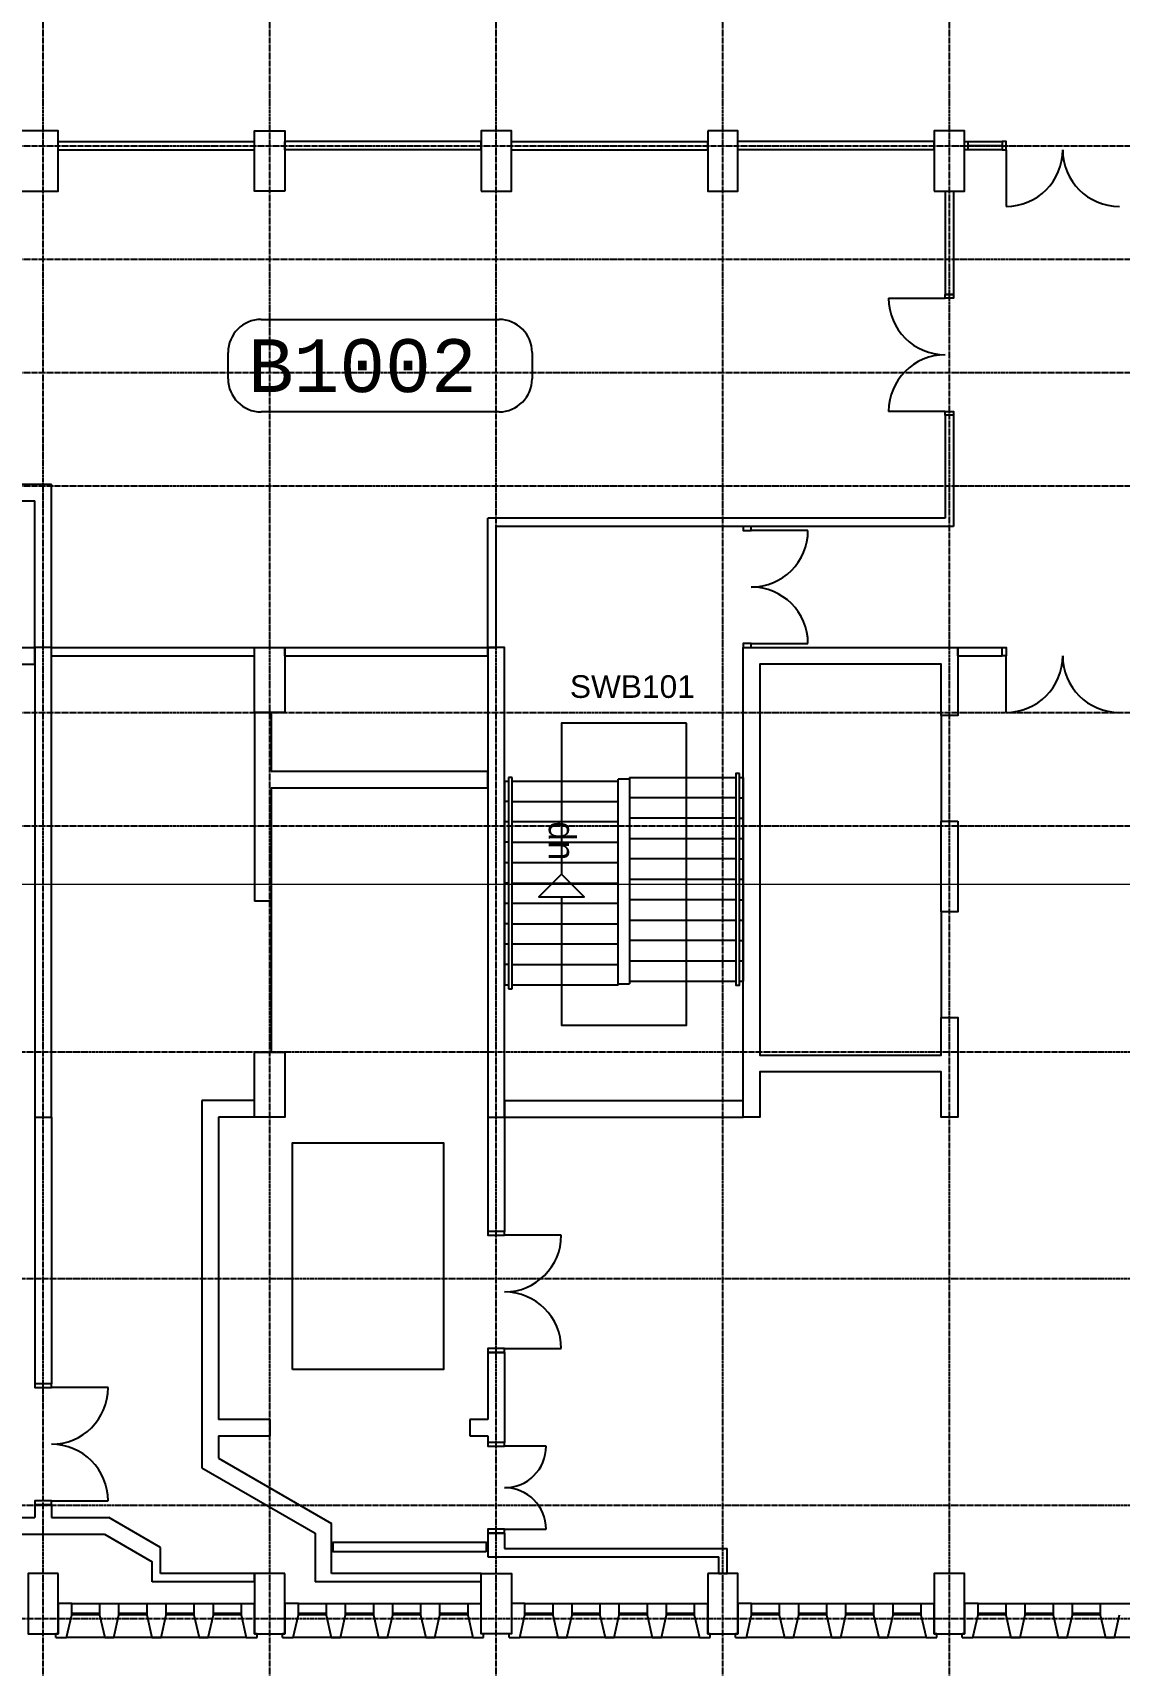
# Model space of a CAD drawing. Header units: millimetres. Extents: x -63292 to 85267, y -25390 to 107538.
# Drawn here: x -14672 to -283, y -10341 to 11276 of the extents above; entities that cross this region are included whole.
import ezdxf

# ---------------------------------------------------------------- set-up
doc = ezdxf.new("R2010")
doc.units = ezdxf.units.MM
doc.linetypes.add('PCENTRE', pattern=[50.8, 31.75, -6.35, 6.35, -6.35])
for name, color, linetype in [('BL', 8, 'Continuous'), ('Boundaries_and_building_grids', 140, 'Continuous'), ('BRICK_WALLS_P4', 1, 'Continuous'), ('COLUMNS_P5', 3, 'Continuous'), ('DR', 8, 'Continuous'), ('LIFTS AND STAIRS', 8, 'Continuous'), ('TEXT', 2, 'Continuous'), ('WA_EXT', 7, 'Continuous'), ('WN', 4, 'Continuous')]:
    doc.layers.add(name, color=color, linetype=linetype)
doc.styles.add('arial', font='arial.ttf')
doc.styles.add('MONOTXT', font='monotxt.shx')

msp = doc.modelspace()

# ---------------------------------------------------------------- linework, layer by layer
at = {"layer": 'BL', "linetype": 'Continuous'}
msp.add_lwpolyline([(-11233, -6424), (-11233, -3424), (-9233, -3424), (-9233, -6424)], close=True, dxfattribs=at)
msp.add_lwpolyline([(-8669, -8837), (-10694, -8837), (-10694, -8709), (-8669, -8709), (-8669, -8837)], dxfattribs=at)
at = {"layer": 'Boundaries_and_building_grids', "color": 140, "linetype": 'PCENTRE', "lineweight": -3}
for p, q in [((-14533, -17978), (-14533, 67826)), ((-11533, -17978), (-11533, 67826)), ((-8533, -17978), (-8533, 67826)), ((-5533, -17978), (-5533, 67826)), ((-2533, -17978), (-2533, 67826)), ((-52891, 9776), (50767, 9776)), ((-52891, 8276), (50767, 8276)), ((-52891, 6776), (50767, 6776)), ((-52891, 5276), (50767, 5276)), ((-52891, 2276), (50767, 2276)), ((-52891, 776), (50767, 776)), ((50767, -2224), (-52891, -2224)), ((50767, -5224), (-52891, -5224)), ((50767, -8224), (-52891, -8224)), ((50767, -9724), (-52891, -9724))]:
    msp.add_line(p, q, dxfattribs=at)
at = {"layer": 'BRICK_WALLS_P4', "linetype": 'Continuous'}
for p, q in [((-14333, 9726), (-14333, 9836)), ((-14333, 9836), (-11733, 9836)), ((-11733, 9726), (-11733, 9836)), ((-11333, 9726), (-11333, 9836)), ((-8733, 9836), (-11333, 9836)), ((-8733, 9726), (-8733, 9836)), ((-8333, 9726), (-8333, 9836)), ((-8333, 9836), (-5733, 9836)), ((-5733, 9726), (-5733, 9836)), ((-5333, 9726), (-5333, 9836)), ((-2733, 9836), (-5333, 9836)), ((-2733, 9726), (-2733, 9836)), ((-14333, 9726), (-11733, 9726)), ((-8733, 9726), (-11333, 9726)), ((-8333, 9726), (-5733, 9726)), ((-2733, 9726), (-5333, 9726)), ((-2588, 9176), (-2478, 9176)), ((-2588, 9176), (-2588, 7811)), ((-2478, 9176), (-2478, 7811)), ((-2478, 7811), (-2588, 7811)), ((-2478, 6211), (-2588, 6211)), ((-2588, 6211), (-2588, 4846)), ((-2478, 6211), (-2478, 4736)), ((-17333, 5296), (-14423, 5296)), ((-14423, 3026), (-14423, 5296)), ((-24533, 5076), (-14643, 5076)), ((-14643, 3136), (-14643, 5076)), ((-2588, 4846), (-8643, 4846)), ((-8643, 3026), (-8643, 4846)), ((-2478, 4736), (-8533, 4736)), ((-8533, 3136), (-8533, 4736)), ((-17333, 3136), (-14643, 3136)), ((-14643, 2916), (-14643, 3136)), ((-14423, 3136), (-11733, 3136)), ((-11733, 3026), (-11733, 3136)), ((-11333, 3026), (-11333, 3136)), ((-11333, 3136), (-8533, 3136)), ((-2423, 3026), (-2423, 3136)), ((-2423, 3136), (-1833, 3136)), ((-1833, 3026), (-1833, 3136)), ((-17333, 2916), (-14643, 2916)), ((-14423, 3026), (-11733, 3026)), ((-11333, 3026), (-8643, 3026)), ((-2423, 3026), (-1833, 3026)), ((-11733, 2276), (-11513, 2276)), ((-11733, 2276), (-11733, -224)), ((-11513, 2276), (-11513, 1496)), ((-11513, 1496), (-8643, 1496)), ((-8643, 1276), (-8643, 1496)), ((-11513, 1276), (-11513, -224)), ((-11513, 1276), (-8643, 1276)), ((-11513, -224), (-11733, -224)), ((-11733, -2864), (-12433, -2864)), ((-12433, -2864), (-12433, -7724)), ((-11733, -3084), (-11733, -2864)), ((-8423, -2864), (-8423, -4597)), ((-8423, -2864), (-5263, -2864)), ((-5263, -3084), (-5263, -2864)), ((-14643, -3084), (-14423, -3084)), ((-14643, -3084), (-14643, -6614)), ((-14423, -3084), (-14423, -6614)), ((-11733, -3084), (-12213, -3084)), ((-12213, -3084), (-12213, -7084)), ((-8643, -3084), (-8643, -4597)), ((-8643, -3084), (-5263, -3084)), ((-8423, -4597), (-8643, -4597)), ((-8643, -6197), (-8643, -7084)), ((-8423, -6197), (-8643, -6197)), ((-8423, -6197), (-8423, -7390)), ((-14423, -6614), (-14643, -6614)), ((-11533, -7084), (-12213, -7084)), ((-11533, -7084), (-11533, -7304)), ((-8643, -7084), (-8883, -7084)), ((-8883, -7084), (-8883, -7304)), ((-12213, -7304), (-12213, -7597)), ((-12213, -7304), (-11533, -7304)), ((-8883, -7304), (-8643, -7304)), ((-8643, -7304), (-8643, -7390)), ((-8423, -7390), (-8643, -7390)), ((-12433, -7724), (-10933, -8590)), ((-12213, -7597), (-10713, -8463)), ((-14643, -8214), (-14643, -8384)), ((-14423, -8214), (-14643, -8214)), ((-14423, -8214), (-14423, -8384)), ((-14933, -8384), (-14643, -8384)), ((-14423, -8384), (-13662, -8384)), ((-12978, -8779), (-13662, -8384)), ((-14933, -8604), (-13721, -8604)), ((-13721, -8604), (-13088, -8970)), ((-10933, -8590), (-10933, -9234)), ((-10713, -9124), (-10713, -8463)), ((-8423, -8590), (-8643, -8590)), ((-8643, -8590), (-8643, -8904)), ((-8423, -8590), (-8423, -8794)), ((-12978, -9124), (-12978, -8779)), ((-8423, -8794), (-5478, -8794)), ((-5478, -9124), (-5478, -8794)), ((-13088, -9234), (-13088, -8970)), ((-8643, -8904), (-5588, -8904)), ((-5588, -9124), (-5588, -8904)), ((-11733, -9234), (-13088, -9234)), ((-11733, -9124), (-12978, -9124)), ((-11733, -9234), (-11733, -9124)), ((-8733, -9234), (-10933, -9234)), ((-8733, -9124), (-10713, -9124)), ((-8733, -9234), (-8733, -9124)), ((-5588, -9124), (-5478, -9124))]:
    msp.add_line(p, q, dxfattribs=at)
at = {"layer": 'COLUMNS_P5', "linetype": 'Continuous'}
for p, q in [((-2643, 2236), (-2643, 836)), ((-2643, -364), (-2643, -1764))]:
    msp.add_line(p, q, dxfattribs=at)
at = {"layer": 'COLUMNS_P5', "linetype": 'Continuous', "lineweight": -3}
for points in [[(-15133, 9476), (-14833, 9476), (-14833, 9176), (-14333, 9176), (-14333, 9976), (-15133, 9976)], [(-11333, 9176), (-11733, 9176), (-11733, 9976), (-11333, 9976)], [(-8733, 9176), (-8333, 9176), (-8333, 9976), (-8733, 9976)], [(-5733, 9976), (-5733, 9176), (-5333, 9176), (-5333, 9976)], [(-2733, 9176), (-2333, 9176), (-2333, 9976), (-2733, 9976)], [(-14423, -3084), (-14423, 3136), (-14643, 3136), (-14643, -3084)], [(-11733, 3136), (-11333, 3136), (-11333, 2276), (-11733, 2276)], [(-8643, 3136), (-8643, -3084), (-8423, -3084), (-8423, 3136)], [(-11333, -2224), (-11333, -3084), (-11733, -3084), (-11733, -2224)], [(-14333, -9124), (-14733, -9124), (-14733, -9924), (-14333, -9924)], [(-11333, -9124), (-11733, -9124), (-11733, -9924), (-11333, -9924)], [(-8733, -9124), (-8333, -9124), (-8333, -9924), (-8733, -9924)], [(-5733, -9124), (-5733, -9924), (-5333, -9924), (-5333, -9124)], [(-2333, -9924), (-2333, -9124), (-2733, -9124), (-2733, -9924)]]:
    msp.add_lwpolyline(points, close=True, dxfattribs=at)
at = {"layer": 'COLUMNS_P5', "linetype": 'Continuous'}
for points in [[(-2643, 2236), (-2643, 2916), (-5043, 2916), (-5043, -2264), (-2643, -2264), (-2643, -1764), (-2423, -1764), (-2423, -3084), (-2643, -3084), (-2643, -2484), (-5043, -2484), (-5043, -3084), (-5263, -3084), (-5263, 3136), (-2423, 3136), (-2423, 2236)], [(-2423, 836), (-2423, -364), (-2643, -364), (-2643, 836)]]:
    msp.add_lwpolyline(points, close=True, dxfattribs=at)
at = {"layer": 'DR', "linetype": 'Continuous'}
for p, q in [((-2283, 9726), (-2283, 9836)), ((-1783, 9726), (-1783, 8976)), ((-3338, 7761), (-2588, 7761)), ((-2588, 6261), (-3338, 6261)), ((-4406, 4686), (-5156, 4686)), ((-5156, 3186), (-4406, 3186)), ((-1783, 2276), (-1783, 3026)), ((-11513, -224), (-11513, -2224)), ((-7673, -4647), (-8423, -4647)), ((-8423, -6147), (-7673, -6147)), ((-13673, -6664), (-14423, -6664)), ((-7873, -7440), (-8423, -7440)), ((-14423, -8164), (-13673, -8164)), ((-8423, -8540), (-7873, -8540))]:
    msp.add_line(p, q, dxfattribs=at)
for points in [[(-1783, 9726), (-1783, 9836), (-1833, 9836), (-1833, 9726), (-1783, 9726)], [(-2588, 7811), (-2478, 7811), (-2478, 7761), (-2588, 7761), (-2588, 7811)], [(-2588, 6261), (-2478, 6261), (-2478, 6211), (-2588, 6211), (-2588, 6261)], [(-5156, 4736), (-5266, 4736), (-5266, 4686), (-5156, 4686), (-5156, 4736)], [(-5156, 3186), (-5266, 3186), (-5266, 3136), (-5156, 3136), (-5156, 3186)], [(-1833, 3026), (-1833, 3136), (-1783, 3136), (-1783, 3026), (-1833, 3026)], [(-8423, -4597), (-8643, -4597), (-8643, -4647), (-8423, -4647), (-8423, -4597)], [(-8423, -6147), (-8643, -6147), (-8643, -6197), (-8423, -6197), (-8423, -6147)], [(-14423, -6614), (-14643, -6614), (-14643, -6664), (-14423, -6664), (-14423, -6614)], [(-8423, -7440), (-8423, -7390), (-8643, -7390), (-8643, -7440), (-8423, -7440)], [(-14423, -8164), (-14643, -8164), (-14643, -8214), (-14423, -8214), (-14423, -8164)], [(-8423, -8590), (-8423, -8540), (-8643, -8540), (-8643, -8590), (-8423, -8590)]]:
    msp.add_lwpolyline(points, dxfattribs=at)
for centre, radius, start, end in [((-1783, 9726), 750, 270, 0), ((-283, 9726), 750, 180, 270), ((-2588, 7761), 750, 180, 270), ((-2588, 6261), 750, 90, 180), ((-5156, 4686), 750, 270, 360), ((-5156, 3186), 750, 360, 90), ((-1783, 3026), 750, 270, 0), ((-283, 3026), 750, 180, 270), ((-8423, -4647), 750, 270, 0), ((-8423, -6147), 750, 0, 90), ((-14423, -6664), 750, 270, 0), ((-14423, -8164), 750, 0, 90), ((-8423, -7440), 550, 270, 0), ((-8423, -8540), 550, 0, 90)]:
    msp.add_arc(centre, radius, start, end, dxfattribs=at)
at = {"layer": 'LIFTS AND STAIRS', "linetype": 'Continuous'}
for p, q in [((-8423, 1366), (-8373, 1366)), ((-8423, 1366), (-8423, -1334)), ((-8323, 1416), (-8373, 1416)), ((-8373, 1416), (-8373, -1384)), ((-8323, -1384), (-8323, 1416)), ((-8323, 1366), (-6918, 1366)), ((-6918, -1334), (-6918, 1391)), ((-6768, 1391), (-6918, 1391)), ((-6768, 1416), (-6768, -1318)), ((-6768, 1416), (-5363, 1416)), ((-5313, 1416), (-5263, 1416)), ((-5263, 1416), (-5263, -1284)), ((-8373, 1096), (-8423, 1096)), ((-8323, 1096), (-6918, 1096)), ((-5363, 1146), (-6768, 1146)), ((-5313, 1146), (-5263, 1146)), ((-5363, 876), (-6768, 876)), ((-5313, 876), (-5263, 876)), ((-8373, 826), (-8423, 826)), ((-6918, 826), (-8323, 826)), ((-8373, 556), (-8423, 556)), ((-8323, 556), (-6918, 556)), ((-6768, 606), (-5363, 606)), ((-5313, 606), (-5263, 606)), ((-8373, 286), (-8423, 286)), ((-6918, 286), (-8323, 286)), ((-5363, 336), (-6768, 336)), ((-5313, 336), (-5263, 336)), ((-8373, 16), (-8423, 16)), ((-8323, 16), (-6918, 16)), ((-6768, 66), (-5363, 66)), ((-5313, 66), (-5263, 66)), ((-5363, -204), (-6768, -204)), ((-5313, -204), (-5263, -204)), ((-8373, -254), (-8423, -254)), ((-6918, -254), (-8323, -254)), ((-8373, -524), (-8423, -524)), ((-8323, -524), (-6918, -524)), ((-6768, -474), (-5363, -474)), ((-5313, -474), (-5263, -474)), ((-8373, -794), (-8423, -794)), ((-6918, -794), (-8323, -794)), ((-5363, -744), (-6768, -744)), ((-5313, -744), (-5263, -744)), ((-8373, -1064), (-8423, -1064)), ((-8323, -1064), (-6918, -1064)), ((-6768, -1014), (-5363, -1014)), ((-5313, -1014), (-5263, -1014)), ((-6768, -1284), (-5363, -1284)), ((-5313, -1284), (-5263, -1284)), ((-8373, -1334), (-8423, -1334)), ((-8373, -1384), (-8323, -1384)), ((-6918, -1334), (-8323, -1334)), ((-6918, -1318), (-6768, -1318))]:
    msp.add_line(p, q, dxfattribs=at)
for points in [[(-7670, -165), (-7670, -1865), (-6015, -1865), (-6015, 2135)], [(-6015, 2135), (-7670, 2135), (-7670, 135)], [(-5313, 1466), (-5363, 1466), (-5363, -1334), (-5313, -1334), (-5313, 1466)], [(-7670, 135), (-7970, -165), (-7370, -165), (-7670, 135)]]:
    msp.add_lwpolyline(points, dxfattribs=at)
at = {"layer": 'TEXT', "linetype": 'Continuous'}
for p, q in [((-11647, 7480), (-8497, 7480)), ((-12084, 6692), (-12084, 7042)), ((-8059, 7042), (-8059, 6692)), ((-8497, 6255), (-11647, 6255))]:
    msp.add_line(p, q, dxfattribs=at)
for centre, start, end in [((-11647, 7042), 90, 180), ((-8497, 7042), 0, 90), ((-11647, 6692), 180, 270), ((-8497, 6692), 270, 0)]:
    msp.add_arc(centre, 437, start, end, dxfattribs=at)
at = {"layer": 'WA_EXT', "linetype": 'Continuous'}
for p, q in [((-14154, -9524), (-14333, -9524)), ((-14222, -9974), (-14154, -9674)), ((-14154, -9674), (-14154, -9524)), ((-13786, -9524), (-13786, -9674)), ((-13786, -9524), (-13529, -9524)), ((-13786, -9674), (-13718, -9974)), ((-13597, -9974), (-13529, -9674)), ((-13529, -9674), (-13529, -9524)), ((-13161, -9524), (-13161, -9674)), ((-13161, -9524), (-12904, -9524)), ((-13161, -9674), (-13093, -9974)), ((-12972, -9974), (-12904, -9674)), ((-12904, -9674), (-12904, -9524)), ((-12536, -9524), (-12536, -9674)), ((-12536, -9524), (-12279, -9524)), ((-12536, -9674), (-12468, -9974)), ((-12347, -9974), (-12279, -9674)), ((-12279, -9674), (-12279, -9524)), ((-11911, -9524), (-11911, -9674)), ((-11911, -9524), (-11733, -9524)), ((-11911, -9674), (-11843, -9974)), ((-11733, -9924), (-11733, -9524)), ((-11154, -9524), (-11333, -9524)), ((-11222, -9974), (-11154, -9674)), ((-11154, -9674), (-11154, -9524)), ((-10786, -9524), (-10786, -9674)), ((-10786, -9524), (-10529, -9524)), ((-10786, -9674), (-10718, -9974)), ((-10597, -9974), (-10529, -9674)), ((-10529, -9674), (-10529, -9524)), ((-10161, -9524), (-10161, -9674)), ((-10161, -9524), (-9904, -9524)), ((-10161, -9674), (-10093, -9974)), ((-9972, -9974), (-9904, -9674)), ((-9904, -9674), (-9904, -9524)), ((-9536, -9524), (-9536, -9674)), ((-9536, -9524), (-9279, -9524)), ((-9536, -9674), (-9468, -9974)), ((-9347, -9974), (-9279, -9674)), ((-9279, -9674), (-9279, -9524)), ((-8911, -9524), (-8911, -9674)), ((-8911, -9524), (-8733, -9524)), ((-8911, -9674), (-8843, -9974)), ((-8733, -9924), (-8733, -9524)), ((-8154, -9524), (-8333, -9524)), ((-8222, -9974), (-8154, -9674)), ((-8154, -9674), (-8154, -9524)), ((-7786, -9524), (-7786, -9674)), ((-7786, -9524), (-7529, -9524)), ((-7786, -9674), (-7718, -9974)), ((-7597, -9974), (-7529, -9674)), ((-7529, -9674), (-7529, -9524)), ((-7161, -9524), (-7161, -9674)), ((-7161, -9524), (-6904, -9524)), ((-7161, -9674), (-7093, -9974)), ((-6972, -9974), (-6904, -9674)), ((-6904, -9674), (-6904, -9524)), ((-6536, -9524), (-6536, -9674)), ((-6536, -9524), (-6279, -9524)), ((-6536, -9674), (-6468, -9974)), ((-6347, -9974), (-6279, -9674)), ((-6279, -9674), (-6279, -9524)), ((-5911, -9524), (-5911, -9674)), ((-5911, -9524), (-5733, -9524)), ((-5911, -9674), (-5843, -9974)), ((-5733, -9924), (-5733, -9524)), ((-5154, -9524), (-5333, -9524)), ((-5222, -9974), (-5154, -9674)), ((-5154, -9674), (-5154, -9524)), ((-4786, -9524), (-4786, -9674)), ((-4786, -9524), (-4529, -9524)), ((-4786, -9674), (-4718, -9974)), ((-4597, -9974), (-4529, -9674)), ((-4529, -9674), (-4529, -9524)), ((-4161, -9524), (-4161, -9674)), ((-4161, -9524), (-3904, -9524)), ((-4161, -9674), (-4093, -9974)), ((-3972, -9974), (-3904, -9674)), ((-3904, -9674), (-3904, -9524)), ((-3536, -9524), (-3536, -9674)), ((-3536, -9524), (-3279, -9524)), ((-3536, -9674), (-3468, -9974)), ((-3347, -9974), (-3279, -9674)), ((-3279, -9674), (-3279, -9524)), ((-2911, -9524), (-2911, -9674)), ((-2911, -9524), (-2733, -9524)), ((-2911, -9674), (-2843, -9974)), ((-2733, -9924), (-2733, -9524)), ((-2154, -9524), (-2333, -9524)), ((-2222, -9974), (-2154, -9674)), ((-2154, -9674), (-2154, -9524)), ((-1786, -9524), (-1786, -9674)), ((-1786, -9524), (-1529, -9524)), ((-1786, -9674), (-1718, -9974)), ((-1597, -9974), (-1529, -9674)), ((-1529, -9674), (-1529, -9524)), ((-1161, -9524), (-1161, -9674)), ((-1161, -9524), (-904, -9524)), ((-1161, -9674), (-1093, -9974)), ((-972, -9974), (-904, -9674)), ((-904, -9674), (-904, -9524)), ((-536, -9524), (-536, -9674)), ((-536, -9524), (-279, -9524)), ((-536, -9674), (-468, -9974)), ((-347, -9974), (-279, -9674)), ((-14364, -9974), (-14364, -9924)), ((-11701, -9924), (-11733, -9924)), ((-11701, -9974), (-11701, -9924)), ((-11364, -9974), (-11364, -9924)), ((-8701, -9924), (-8733, -9924)), ((-8701, -9974), (-8701, -9924)), ((-8364, -9974), (-8364, -9924)), ((-5701, -9924), (-5733, -9924)), ((-5701, -9974), (-5701, -9924)), ((-5364, -9974), (-5364, -9924)), ((-2701, -9924), (-2733, -9924)), ((-2701, -9974), (-2701, -9924)), ((-2364, -9974), (-2364, -9924)), ((-14364, -9974), (-14222, -9974)), ((-13718, -9974), (-13597, -9974)), ((-13093, -9974), (-12972, -9974)), ((-12468, -9974), (-12347, -9974)), ((-11843, -9974), (-11701, -9974)), ((-11364, -9974), (-11222, -9974)), ((-10718, -9974), (-10597, -9974)), ((-10093, -9974), (-9972, -9974)), ((-9468, -9974), (-9347, -9974)), ((-8843, -9974), (-8701, -9974)), ((-8364, -9974), (-8222, -9974)), ((-7718, -9974), (-7597, -9974)), ((-7093, -9974), (-6972, -9974)), ((-6468, -9974), (-6347, -9974)), ((-5843, -9974), (-5701, -9974)), ((-5364, -9974), (-5222, -9974)), ((-4718, -9974), (-4597, -9974)), ((-4093, -9974), (-3972, -9974)), ((-3468, -9974), (-3347, -9974)), ((-2843, -9974), (-2701, -9974)), ((-2364, -9974), (-2222, -9974)), ((-1718, -9974), (-1597, -9974)), ((-1093, -9974), (-972, -9974)), ((-468, -9974), (-347, -9974))]:
    msp.add_line(p, q, dxfattribs=at)
at = {"layer": 'WA_EXT', "color": 3, "linetype": 'Continuous', "lineweight": 0}
msp.add_xline((0, 0), (1, 0), dxfattribs=at)
at = {"layer": 'WA_EXT', "linetype": 'Continuous'}
for points in [[(-14333, -9524), (-14333, -9924), (-14364, -9924)], [(-11333, -9524), (-11333, -9924), (-11364, -9924)], [(-8333, -9524), (-8333, -9924), (-8364, -9924)], [(-5333, -9524), (-5333, -9924), (-5364, -9924)], [(-2333, -9524), (-2333, -9924), (-2364, -9924)]]:
    msp.add_lwpolyline(points, dxfattribs=at)
at = {"layer": 'WN', "linetype": 'Continuous'}
for p, q in [((-2283, 9781), (-1833, 9781)), ((-14154, -9524), (-11911, -9524)), ((-13786, -9654), (-14154, -9654)), ((-13786, -9674), (-14154, -9674)), ((-13529, -9524), (-13161, -9524)), ((-13161, -9654), (-13529, -9654)), ((-13161, -9674), (-13529, -9674)), ((-12904, -9524), (-12536, -9524)), ((-12536, -9654), (-12904, -9654)), ((-12536, -9674), (-12904, -9674)), ((-12279, -9524), (-11911, -9524)), ((-11911, -9654), (-12279, -9654)), ((-11911, -9674), (-12279, -9674)), ((-11154, -9524), (-8911, -9524)), ((-10786, -9654), (-11154, -9654)), ((-10786, -9674), (-11154, -9674)), ((-10529, -9524), (-10161, -9524)), ((-10161, -9654), (-10529, -9654)), ((-10161, -9674), (-10529, -9674)), ((-9904, -9524), (-9536, -9524)), ((-9536, -9654), (-9904, -9654)), ((-9536, -9674), (-9904, -9674)), ((-9279, -9524), (-8911, -9524)), ((-8911, -9654), (-9279, -9654)), ((-8911, -9674), (-9279, -9674)), ((-8154, -9524), (-5911, -9524)), ((-7786, -9654), (-8154, -9654)), ((-7786, -9674), (-8154, -9674)), ((-7529, -9524), (-7161, -9524)), ((-7161, -9654), (-7529, -9654)), ((-7161, -9674), (-7529, -9674)), ((-6904, -9524), (-6536, -9524)), ((-6536, -9654), (-6904, -9654)), ((-6536, -9674), (-6904, -9674)), ((-6279, -9524), (-5911, -9524)), ((-5911, -9654), (-6279, -9654)), ((-5911, -9674), (-6279, -9674)), ((-5154, -9524), (-2911, -9524)), ((-4786, -9654), (-5154, -9654)), ((-4786, -9674), (-5154, -9674)), ((-4529, -9524), (-4161, -9524)), ((-4161, -9654), (-4529, -9654)), ((-4161, -9674), (-4529, -9674)), ((-3904, -9524), (-3536, -9524)), ((-3536, -9654), (-3904, -9654)), ((-3536, -9674), (-3904, -9674)), ((-3279, -9524), (-2911, -9524)), ((-2911, -9654), (-3279, -9654)), ((-2911, -9674), (-3279, -9674)), ((-2154, -9524), (89, -9524)), ((-1786, -9654), (-2154, -9654)), ((-1786, -9674), (-2154, -9674)), ((-1529, -9524), (-1161, -9524)), ((-1161, -9654), (-1529, -9654)), ((-1161, -9674), (-1529, -9674)), ((-904, -9524), (-536, -9524)), ((-536, -9654), (-904, -9654)), ((-536, -9674), (-904, -9674)), ((-11843, -9974), (-14222, -9974)), ((-8843, -9974), (-11222, -9974)), ((-5843, -9974), (-8222, -9974)), ((-2843, -9974), (-5222, -9974)), ((157, -9974), (-2222, -9974))]:
    msp.add_line(p, q, dxfattribs=at)
msp.add_lwpolyline([(-1833, 9726), (-2333, 9726), (-2333, 9836), (-1833, 9836)], dxfattribs=at)

# ---------------------------------------------------------------- texts
at = {"layer": 'LIFTS AND STAIRS', "linetype": 'Continuous'}
msp.add_text('up', height=347.7, rotation=90, dxfattribs=at).set_placement((-7571, 317))
at = {"layer": 'TEXT', "linetype": 'Continuous'}
for s, height, style, p in [('B1002', 700, 'MONOTXT', (-11822, 6517)), ('SWB101', 300, 'arial', (-7558, 2468))]:
    msp.add_text(s, height=height, dxfattribs=dict(at, style=style)).set_placement(p)

doc.saveas('drawing.dxf')
